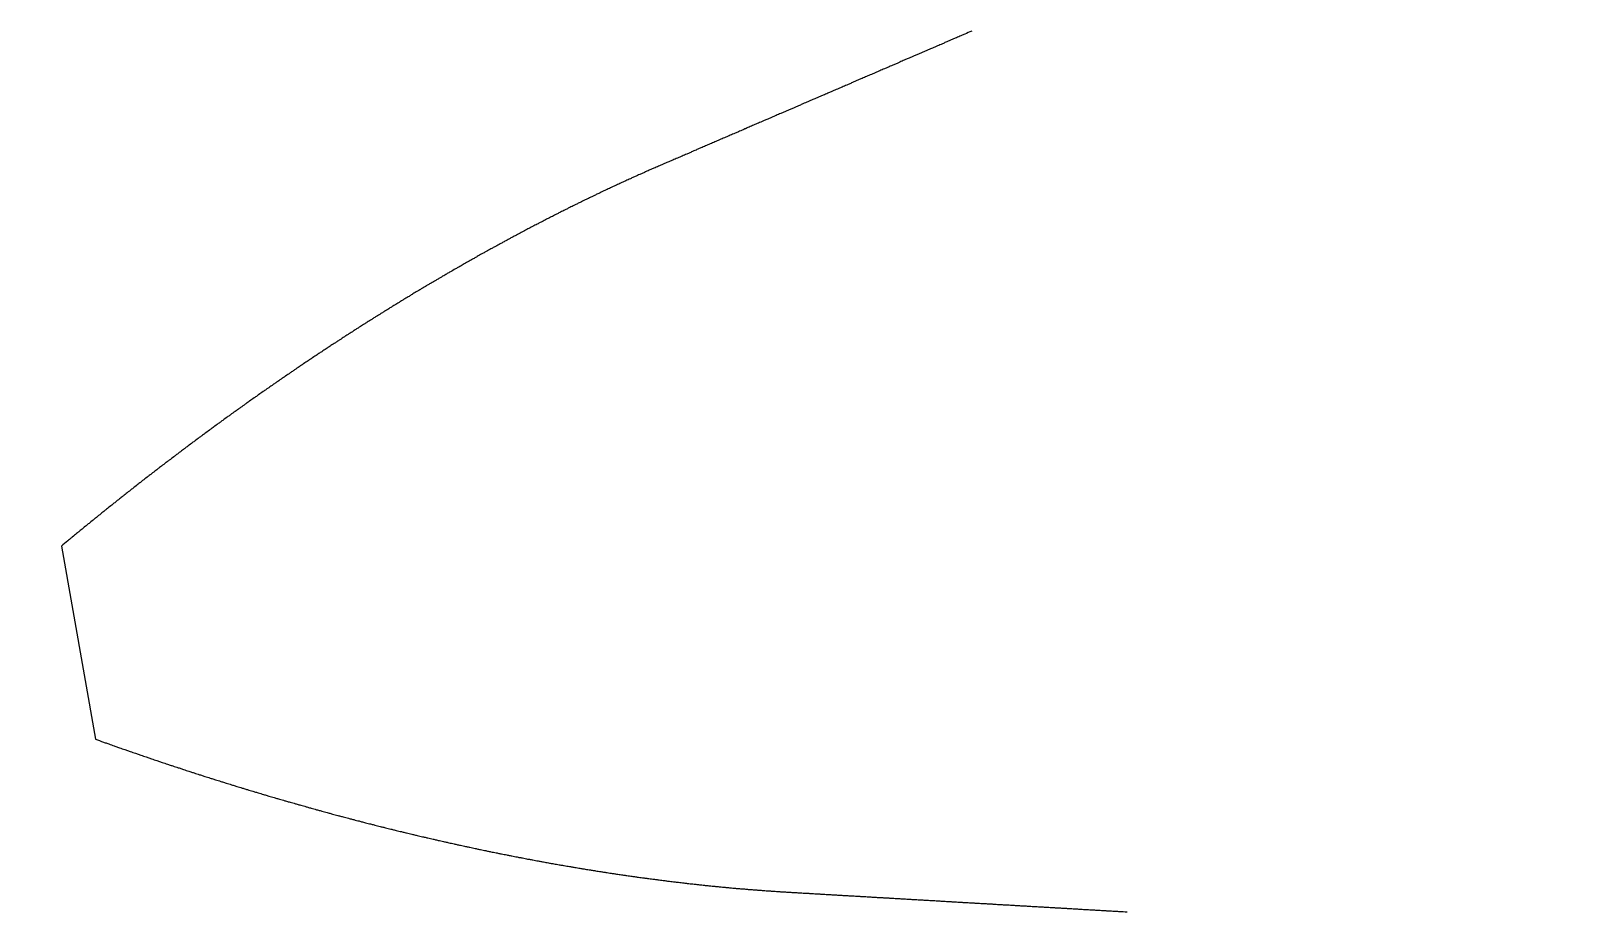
# Model space of a CAD drawing. Header units: millimetres. Extents: x -99 to 99, y -114 to 99.
# Drawn here: x -80.48 to -60.79, y -17.49 to -6.35 of the extents above; entities that cross this region are included whole.
import ezdxf

# ---------------------------------------------------------------- set-up
doc = ezdxf.new("R2010")
doc.units = ezdxf.units.MM

msp = doc.modelspace()

# ---------------------------------------------------------------- linework, layer by layer
at = {"color": 7, "linetype": 'Continuous', "lineweight": 25}
msp.add_line((-80.098, -12.865), (-79.668, -15.307), dxfattribs=at)
msp.add_circle((0, 0), 99, dxfattribs=at)
for points, knots in [([(-68.581, -6.347), (-68.611, -6.36), (-68.64, -6.372), (-68.67, -6.385), (-68.677, -6.388), (-68.69, -6.394), (-68.71, -6.403), (-68.723, -6.408), (-68.73, -6.411), (-68.75, -6.42), (-68.77, -6.428), (-68.79, -6.437), (-68.796, -6.44), (-68.81, -6.445), (-68.83, -6.454), (-68.843, -6.46), (-68.85, -6.463), (-68.869, -6.471), (-68.889, -6.48), (-68.909, -6.488), (-68.916, -6.491), (-68.929, -6.497), (-68.949, -6.506), (-68.962, -6.511), (-68.969, -6.514), (-68.989, -6.523), (-69.009, -6.531), (-69.029, -6.54), (-69.035, -6.543), (-69.049, -6.548), (-69.069, -6.557), (-69.082, -6.563), (-69.088, -6.566), (-69.108, -6.574), (-69.128, -6.583), (-69.148, -6.591), (-69.155, -6.594), (-69.168, -6.6), (-69.188, -6.609), (-69.201, -6.614), (-69.208, -6.617), (-69.228, -6.626), (-69.248, -6.634), (-69.268, -6.643), (-69.274, -6.646), (-69.287, -6.652), (-69.307, -6.66), (-69.321, -6.666), (-69.327, -6.669), (-69.347, -6.677), (-69.367, -6.686), (-69.387, -6.694), (-69.394, -6.697), (-69.407, -6.703), (-69.427, -6.712), (-69.44, -6.717), (-69.447, -6.72), (-69.466, -6.729), (-69.486, -6.737), (-69.506, -6.746), (-69.513, -6.749), (-69.526, -6.754), (-69.546, -6.763), (-69.559, -6.769), (-69.566, -6.772), (-69.586, -6.78), (-69.606, -6.789), (-69.626, -6.797), (-69.632, -6.8), (-69.645, -6.806), (-69.665, -6.815), (-69.679, -6.82), (-69.685, -6.823), (-69.705, -6.832), (-69.725, -6.84), (-69.745, -6.849), (-69.751, -6.852), (-69.765, -6.857), (-69.785, -6.866), (-69.798, -6.872), (-69.804, -6.875), (-69.824, -6.883), (-69.844, -6.892), (-69.864, -6.9), (-69.871, -6.903), (-69.884, -6.909), (-69.904, -6.917), (-69.917, -6.923), (-69.924, -6.926), (-69.944, -6.935), (-69.964, -6.943), (-69.983, -6.952), (-69.99, -6.955), (-70.003, -6.96), (-70.023, -6.969), (-70.036, -6.975), (-70.043, -6.977), (-70.063, -6.986), (-70.083, -6.995), (-70.103, -7.003), (-70.109, -7.006), (-70.122, -7.012), (-70.142, -7.02), (-70.156, -7.026), (-70.162, -7.029), (-70.182, -7.037), (-70.202, -7.046), (-70.222, -7.055), (-70.228, -7.057), (-70.242, -7.063), (-70.262, -7.072), (-70.275, -7.077), (-70.281, -7.08), (-70.301, -7.089), (-70.321, -7.097), (-70.341, -7.106), (-70.348, -7.109), (-70.361, -7.115), (-70.381, -7.123), (-70.394, -7.129), (-70.401, -7.132), (-70.42, -7.14), (-70.44, -7.149), (-70.46, -7.157), (-70.467, -7.16), (-70.48, -7.166), (-70.5, -7.175), (-70.513, -7.18), (-70.52, -7.183), (-70.54, -7.192), (-70.56, -7.2), (-70.579, -7.209), (-70.586, -7.212), (-70.599, -7.217), (-70.619, -7.226), (-70.632, -7.232), (-70.639, -7.235), (-70.659, -7.243), (-70.679, -7.252), (-70.699, -7.26), (-70.705, -7.263), (-70.718, -7.269), (-70.738, -7.277), (-70.751, -7.283), (-70.758, -7.286), (-70.778, -7.294), (-70.798, -7.303), (-70.818, -7.312), (-70.824, -7.314), (-70.837, -7.32), (-70.857, -7.329), (-70.871, -7.334), (-70.877, -7.337), (-70.897, -7.346), (-70.917, -7.354), (-70.937, -7.363), (-70.943, -7.366), (-70.957, -7.372), (-70.976, -7.38), (-70.99, -7.386), (-70.996, -7.389), (-71.016, -7.397), (-71.036, -7.406), (-71.056, -7.414), (-71.062, -7.417), (-71.076, -7.423), (-71.095, -7.431), (-71.109, -7.437), (-71.115, -7.44), (-71.135, -7.449), (-71.155, -7.457), (-71.175, -7.466), (-71.181, -7.469), (-71.195, -7.474), (-71.215, -7.483), (-71.228, -7.488), (-71.234, -7.491), (-71.254, -7.5), (-71.274, -7.508), (-71.294, -7.517), (-71.3, -7.52), (-71.314, -7.526), (-71.334, -7.534), (-71.347, -7.54), (-71.353, -7.543), (-71.373, -7.551), (-71.393, -7.56), (-71.413, -7.568), (-71.419, -7.571), (-71.433, -7.577), (-71.453, -7.585), (-71.466, -7.591), (-71.472, -7.594), (-71.492, -7.603), (-71.512, -7.611), (-71.532, -7.62), (-71.538, -7.623), (-71.552, -7.628), (-71.572, -7.637), (-71.585, -7.642), (-71.591, -7.645), (-71.611, -7.654), (-71.631, -7.662), (-71.651, -7.671), (-71.657, -7.674), (-71.671, -7.68), (-71.691, -7.688), (-71.704, -7.694), (-71.71, -7.697), (-71.73, -7.705), (-71.75, -7.714), (-71.77, -7.722), (-71.776, -7.725), (-71.79, -7.731), (-71.809, -7.739), (-71.823, -7.745), (-71.829, -7.748), (-71.849, -7.757), (-71.869, -7.765), (-71.889, -7.774), (-71.895, -7.776), (-71.909, -7.782), (-71.928, -7.791), (-71.942, -7.796), (-71.948, -7.799), (-71.968, -7.808), (-71.988, -7.816), (-72.008, -7.825), (-72.014, -7.828), (-72.027, -7.833), (-72.047, -7.842), (-72.06, -7.848), (-72.067, -7.851), (-72.087, -7.859), (-72.107, -7.868), (-72.127, -7.876), (-72.133, -7.879), (-72.146, -7.885), (-72.166, -7.893), (-72.179, -7.899), (-72.186, -7.902), (-72.206, -7.91), (-72.226, -7.919), (-72.245, -7.927), (-72.252, -7.93), (-72.265, -7.936), (-72.285, -7.945), (-72.298, -7.95), (-72.305, -7.953), (-72.325, -7.962), (-72.344, -7.97), (-72.364, -7.979), (-72.371, -7.982), (-72.384, -7.987), (-72.404, -7.996), (-72.417, -8.002), (-72.424, -8.004), (-72.444, -8.013), (-72.463, -8.021), (-72.483, -8.03), (-72.49, -8.033), (-72.503, -8.039), (-72.523, -8.047), (-72.536, -8.053), (-72.543, -8.056), (-72.562, -8.064), (-72.582, -8.073), (-72.602, -8.082), (-72.609, -8.084), (-72.622, -8.09), (-72.642, -8.099), (-72.655, -8.105), (-72.661, -8.108), (-72.681, -8.116), (-72.701, -8.125), (-72.721, -8.134), (-72.727, -8.137), (-72.74, -8.143), (-72.76, -8.151), (-72.773, -8.157), (-72.78, -8.16), (-72.8, -8.169), (-72.819, -8.178), (-72.839, -8.187), (-72.846, -8.19), (-72.859, -8.196), (-72.879, -8.205), (-72.892, -8.211), (-72.898, -8.214), (-72.918, -8.223), (-72.938, -8.232), (-72.958, -8.241), (-72.964, -8.244), (-72.977, -8.25), (-72.997, -8.259), (-73.01, -8.265), (-73.017, -8.268), (-73.037, -8.277), (-73.056, -8.286), (-73.076, -8.295), (-73.083, -8.298), (-73.096, -8.304), (-73.115, -8.313), (-73.129, -8.32), (-73.135, -8.323), (-73.155, -8.332), (-73.175, -8.341), (-73.194, -8.35), (-73.201, -8.354), (-73.214, -8.36), (-73.234, -8.369), (-73.247, -8.375), (-73.253, -8.378), (-73.273, -8.388), (-73.293, -8.397), (-73.312, -8.407), (-73.319, -8.41), (-73.332, -8.416), (-73.352, -8.425), (-73.365, -8.432), (-73.371, -8.435), (-73.391, -8.444), (-73.411, -8.454), (-73.43, -8.463), (-73.437, -8.466), (-73.45, -8.473), (-73.47, -8.482), (-73.483, -8.489), (-73.489, -8.492), (-73.509, -8.502), (-73.529, -8.511), (-73.548, -8.521), (-73.555, -8.524), (-73.568, -8.53), (-73.588, -8.54), (-73.601, -8.547), (-73.607, -8.55), (-73.627, -8.56), (-73.647, -8.569), (-73.666, -8.579), (-73.673, -8.582), (-73.686, -8.589), (-73.705, -8.599), (-73.719, -8.605), (-73.725, -8.608), (-73.745, -8.618), (-73.764, -8.628), (-73.784, -8.638), (-73.79, -8.641), (-73.804, -8.648), (-73.823, -8.658), (-73.836, -8.664), (-73.843, -8.668), (-73.862, -8.678), (-73.882, -8.688), (-73.901, -8.698), (-73.908, -8.701), (-73.921, -8.708), (-73.941, -8.718), (-73.954, -8.724), (-73.96, -8.728), (-73.98, -8.738), (-73.999, -8.748), (-74.019, -8.758), (-74.026, -8.761), (-74.039, -8.768), (-74.058, -8.778), (-74.071, -8.785), (-74.078, -8.789), (-74.097, -8.799), (-74.117, -8.809), (-74.136, -8.819), (-74.143, -8.823), (-74.156, -8.829), (-74.175, -8.84), (-74.188, -8.847), (-74.195, -8.85), (-74.215, -8.86), (-74.234, -8.871), (-74.254, -8.881), (-74.26, -8.884), (-74.273, -8.891), (-74.293, -8.902), (-74.306, -8.909), (-74.312, -8.912), (-74.332, -8.922), (-74.351, -8.933), (-74.371, -8.943), (-74.377, -8.947), (-74.39, -8.954), (-74.41, -8.964), (-74.423, -8.971), (-74.429, -8.975), (-74.449, -8.985), (-74.468, -8.996), (-74.488, -9.006), (-74.494, -9.01), (-74.507, -9.017), (-74.527, -9.028), (-74.54, -9.035), (-74.546, -9.038), (-74.566, -9.049), (-74.585, -9.06), (-74.605, -9.07), (-74.611, -9.074), (-74.624, -9.081), (-74.644, -9.092), (-74.657, -9.099), (-74.663, -9.102), (-74.683, -9.113), (-74.702, -9.124), (-74.722, -9.135), (-74.728, -9.138), (-74.741, -9.145), (-74.76, -9.156), (-74.773, -9.164), (-74.78, -9.167), (-74.799, -9.178), (-74.819, -9.189), (-74.838, -9.2), (-74.845, -9.203), (-74.858, -9.211), (-74.877, -9.222), (-74.89, -9.229), (-74.897, -9.233), (-74.916, -9.244), (-74.935, -9.255), (-74.955, -9.266), (-74.961, -9.269), (-74.974, -9.276), (-74.994, -9.288), (-75.007, -9.295), (-75.013, -9.299), (-75.032, -9.31), (-75.052, -9.321), (-75.071, -9.332), (-75.078, -9.336), (-75.091, -9.343), (-75.11, -9.354), (-75.123, -9.362), (-75.129, -9.365), (-75.149, -9.377), (-75.168, -9.388), (-75.188, -9.399), (-75.194, -9.403), (-75.207, -9.41), (-75.226, -9.421), (-75.239, -9.429), (-75.246, -9.433), (-75.265, -9.444), (-75.284, -9.455), (-75.304, -9.467), (-75.31, -9.47), (-75.323, -9.478), (-75.343, -9.489), (-75.355, -9.497), (-75.362, -9.501), (-75.381, -9.512), (-75.401, -9.524), (-75.42, -9.535), (-75.426, -9.539), (-75.439, -9.546), (-75.459, -9.558), (-75.472, -9.565), (-75.478, -9.569), (-75.497, -9.581), (-75.517, -9.592), (-75.536, -9.604), (-75.542, -9.608), (-75.555, -9.615), (-75.575, -9.627), (-75.587, -9.635), (-75.594, -9.639), (-75.613, -9.65), (-75.633, -9.662), (-75.652, -9.673), (-75.658, -9.677), (-75.671, -9.685), (-75.69, -9.697), (-75.703, -9.705), (-75.71, -9.708), (-75.729, -9.72), (-75.748, -9.732), (-75.768, -9.744), (-75.774, -9.748), (-75.787, -9.755), (-75.806, -9.767), (-75.819, -9.775), (-75.825, -9.779), (-75.845, -9.791), (-75.864, -9.803), (-75.883, -9.814), (-75.89, -9.818), (-75.903, -9.826), (-75.922, -9.838), (-75.935, -9.846), (-75.941, -9.85), (-75.96, -9.862), (-75.98, -9.874), (-75.999, -9.886), (-76.005, -9.89), (-76.018, -9.898), (-76.037, -9.91), (-76.05, -9.918), (-76.056, -9.922), (-76.076, -9.934), (-76.095, -9.946), (-76.114, -9.958), (-76.121, -9.962), (-76.133, -9.97), (-76.153, -9.982), (-76.165, -9.99), (-76.172, -9.994), (-76.191, -10.006), (-76.21, -10.018), (-76.229, -10.031), (-76.236, -10.035), (-76.249, -10.043), (-76.268, -10.055), (-76.281, -10.063), (-76.287, -10.067), (-76.306, -10.079), (-76.325, -10.092), (-76.345, -10.104), (-76.351, -10.108), (-76.364, -10.116), (-76.383, -10.128), (-76.396, -10.137), (-76.402, -10.141), (-76.421, -10.153), (-76.44, -10.165), (-76.46, -10.178), (-76.466, -10.182), (-76.479, -10.19), (-76.498, -10.202), (-76.511, -10.211), (-76.517, -10.215), (-76.536, -10.227), (-76.555, -10.24), (-76.575, -10.252), (-76.581, -10.256), (-76.594, -10.265), (-76.613, -10.277), (-76.626, -10.285), (-76.632, -10.29), (-76.651, -10.302), (-76.67, -10.315), (-76.689, -10.327), (-76.696, -10.331), (-76.708, -10.34), (-76.728, -10.352), (-76.74, -10.361), (-76.747, -10.365), (-76.766, -10.377), (-76.785, -10.39), (-76.804, -10.403), (-76.81, -10.407), (-76.823, -10.415), (-76.842, -10.428), (-76.855, -10.437), (-76.861, -10.441), (-76.88, -10.454), (-76.899, -10.466), (-76.919, -10.479), (-76.925, -10.483), (-76.938, -10.492), (-76.957, -10.504), (-76.969, -10.513), (-76.976, -10.517), (-76.995, -10.53), (-77.014, -10.543), (-77.033, -10.556), (-77.039, -10.56), (-77.052, -10.569), (-77.071, -10.581), (-77.084, -10.59), (-77.09, -10.594), (-77.109, -10.607), (-77.128, -10.62), (-77.147, -10.633), (-77.154, -10.637), (-77.166, -10.646), (-77.185, -10.659), (-77.198, -10.668), (-77.204, -10.672), (-77.223, -10.685), (-77.242, -10.698), (-77.261, -10.711), (-77.268, -10.715), (-77.28, -10.724), (-77.299, -10.737), (-77.312, -10.746), (-77.318, -10.75), (-77.337, -10.763), (-77.356, -10.777), (-77.375, -10.79), (-77.382, -10.794), (-77.394, -10.803), (-77.413, -10.816), (-77.426, -10.825), (-77.432, -10.829), (-77.451, -10.842), (-77.47, -10.856), (-77.489, -10.869), (-77.496, -10.873), (-77.508, -10.882), (-77.527, -10.895), (-77.54, -10.904), (-77.546, -10.909), (-77.565, -10.922), (-77.584, -10.935), (-77.603, -10.948), (-77.609, -10.953), (-77.622, -10.962), (-77.641, -10.975), (-77.654, -10.984), (-77.66, -10.989), (-77.679, -11.002), (-77.698, -11.015), (-77.717, -11.029), (-77.723, -11.033), (-77.736, -11.042), (-77.755, -11.056), (-77.767, -11.065), (-77.773, -11.069), (-77.792, -11.083), (-77.811, -11.096), (-77.83, -11.11), (-77.836, -11.114), (-77.849, -11.123), (-77.868, -11.137), (-77.881, -11.146), (-77.887, -11.15), (-77.906, -11.164), (-77.925, -11.177), (-77.944, -11.191), (-77.95, -11.195), (-77.962, -11.205), (-77.981, -11.218), (-77.994, -11.227), (-78, -11.232), (-78.019, -11.246), (-78.038, -11.259), (-78.057, -11.273), (-78.063, -11.277), (-78.076, -11.287), (-78.094, -11.3), (-78.107, -11.309), (-78.113, -11.314), (-78.132, -11.328), (-78.151, -11.342), (-78.17, -11.355), (-78.176, -11.36), (-78.189, -11.369), (-78.208, -11.383), (-78.22, -11.392), (-78.226, -11.397), (-78.245, -11.411), (-78.264, -11.425), (-78.283, -11.438), (-78.289, -11.443), (-78.302, -11.452), (-78.32, -11.466), (-78.333, -11.476), (-78.339, -11.48), (-78.358, -11.494), (-78.377, -11.508), (-78.396, -11.522), (-78.402, -11.527), (-78.414, -11.536), (-78.433, -11.55), (-78.446, -11.559), (-78.452, -11.564), (-78.471, -11.578), (-78.49, -11.592), (-78.508, -11.606), (-78.515, -11.611), (-78.527, -11.62), (-78.546, -11.634), (-78.558, -11.644), (-78.565, -11.649), (-78.583, -11.663), (-78.602, -11.677), (-78.621, -11.691), (-78.627, -11.696), (-78.64, -11.705), (-78.658, -11.719), (-78.671, -11.729), (-78.677, -11.734), (-78.696, -11.748), (-78.715, -11.762), (-78.733, -11.776), (-78.739, -11.781), (-78.752, -11.79), (-78.771, -11.805), (-78.783, -11.814), (-78.789, -11.819), (-78.808, -11.833), (-78.827, -11.848), (-78.845, -11.862), (-78.852, -11.867), (-78.864, -11.876), (-78.883, -11.891), (-78.895, -11.9), (-78.902, -11.905), (-78.92, -11.92), (-78.939, -11.934), (-78.958, -11.948), (-78.964, -11.953), (-78.976, -11.963), (-78.995, -11.977), (-79.007, -11.987), (-79.014, -11.992), (-79.032, -12.006), (-79.051, -12.021), (-79.07, -12.035), (-79.076, -12.04), (-79.088, -12.05), (-79.107, -12.064), (-79.119, -12.074), (-79.126, -12.079), (-79.144, -12.094), (-79.163, -12.108), (-79.181, -12.123), (-79.188, -12.128), (-79.2, -12.137), (-79.219, -12.152), (-79.231, -12.162), (-79.237, -12.167), (-79.256, -12.181), (-79.275, -12.196), (-79.293, -12.211), (-79.299, -12.216), (-79.312, -12.225), (-79.33, -12.24), (-79.343, -12.25), (-79.349, -12.255), (-79.367, -12.27), (-79.386, -12.285), (-79.405, -12.299), (-79.411, -12.304), (-79.423, -12.314), (-79.442, -12.329), (-79.454, -12.339), (-79.46, -12.344), (-79.479, -12.359), (-79.497, -12.373), (-79.516, -12.388), (-79.522, -12.393), (-79.535, -12.403), (-79.553, -12.418), (-79.566, -12.428), (-79.572, -12.433), (-79.59, -12.448), (-79.609, -12.463), (-79.627, -12.478), (-79.633, -12.483), (-79.646, -12.493), (-79.664, -12.508), (-79.677, -12.518), (-79.683, -12.523), (-79.701, -12.538), (-79.72, -12.553), (-79.738, -12.568), (-79.745, -12.573), (-79.757, -12.583), (-79.775, -12.598), (-79.788, -12.608), (-79.794, -12.613), (-79.812, -12.628), (-79.831, -12.644), (-79.849, -12.659), (-79.856, -12.664), (-79.868, -12.674), (-79.886, -12.689), (-79.899, -12.699), (-79.905, -12.704), (-79.923, -12.719), (-79.942, -12.735), (-79.96, -12.75), (-79.966, -12.755), (-79.979, -12.765), (-79.997, -12.78), (-80.009, -12.791), (-80.016, -12.796), (-80.043, -12.819), (-80.071, -12.842), (-80.098, -12.865)], [0, 0, 0, 0, 0.007338, 0.007338, 0.007338, 0.008969, 0.010599, 0.01223, 0.01223, 0.01223, 0.017121, 0.017121, 0.017121, 0.018752, 0.020382, 0.022012, 0.022012, 0.022012, 0.026903, 0.026903, 0.026903, 0.028533, 0.030162, 0.031792, 0.031792, 0.031792, 0.036682, 0.036682, 0.036682, 0.038312, 0.039941, 0.041571, 0.041571, 0.041571, 0.046459, 0.046459, 0.046459, 0.048089, 0.049718, 0.051347, 0.051347, 0.051347, 0.056235, 0.056235, 0.056235, 0.057864, 0.059493, 0.061122, 0.061122, 0.061122, 0.066009, 0.066009, 0.066009, 0.067638, 0.069267, 0.070895, 0.070895, 0.070895, 0.075781, 0.075781, 0.075781, 0.07741, 0.079038, 0.080667, 0.080667, 0.080667, 0.085551, 0.085551, 0.085551, 0.08718, 0.088808, 0.090436, 0.090436, 0.090436, 0.09532, 0.09532, 0.09532, 0.096948, 0.098576, 0.100204, 0.100204, 0.100204, 0.105087, 0.105087, 0.105087, 0.106714, 0.108342, 0.10997, 0.10997, 0.10997, 0.114852, 0.114852, 0.114852, 0.116479, 0.118106, 0.119734, 0.119734, 0.119734, 0.124615, 0.124615, 0.124615, 0.126242, 0.127869, 0.129496, 0.129496, 0.129496, 0.134377, 0.134377, 0.134377, 0.136003, 0.13763, 0.139257, 0.139257, 0.139257, 0.144137, 0.144137, 0.144137, 0.145763, 0.147389, 0.149016, 0.149016, 0.149016, 0.153895, 0.153895, 0.153895, 0.155521, 0.157147, 0.158773, 0.158773, 0.158773, 0.163651, 0.163651, 0.163651, 0.165277, 0.166903, 0.168529, 0.168529, 0.168529, 0.173406, 0.173406, 0.173406, 0.175031, 0.176657, 0.178283, 0.178283, 0.178283, 0.183159, 0.183159, 0.183159, 0.184784, 0.18641, 0.188035, 0.188035, 0.188035, 0.19291, 0.19291, 0.19291, 0.194535, 0.19616, 0.197785, 0.197785, 0.197785, 0.20266, 0.20266, 0.20266, 0.204285, 0.20591, 0.207534, 0.207534, 0.207534, 0.212408, 0.212408, 0.212408, 0.214033, 0.215657, 0.217282, 0.217282, 0.217282, 0.222155, 0.222155, 0.222155, 0.223779, 0.225403, 0.227027, 0.227027, 0.227027, 0.231899, 0.231899, 0.231899, 0.233523, 0.235147, 0.236771, 0.236771, 0.236771, 0.241643, 0.241643, 0.241643, 0.243266, 0.24489, 0.246514, 0.246514, 0.246514, 0.251384, 0.251384, 0.251384, 0.253007, 0.254631, 0.256254, 0.256254, 0.256254, 0.261124, 0.261124, 0.261124, 0.262747, 0.26437, 0.265993, 0.265993, 0.265993, 0.270862, 0.270862, 0.270862, 0.272485, 0.274108, 0.275731, 0.275731, 0.275731, 0.280599, 0.280599, 0.280599, 0.282222, 0.283844, 0.285467, 0.285467, 0.285467, 0.290334, 0.290334, 0.290334, 0.291957, 0.293579, 0.295201, 0.295201, 0.295201, 0.300068, 0.300068, 0.300068, 0.30169, 0.303312, 0.304934, 0.304934, 0.304934, 0.3098, 0.3098, 0.3098, 0.311422, 0.313044, 0.314665, 0.314665, 0.314665, 0.31953, 0.31953, 0.31953, 0.321153, 0.322775, 0.324397, 0.324397, 0.324397, 0.329266, 0.329266, 0.329266, 0.33089, 0.332514, 0.334138, 0.334138, 0.334138, 0.339015, 0.339015, 0.339015, 0.340642, 0.342269, 0.343896, 0.343896, 0.343896, 0.348781, 0.348781, 0.348781, 0.350411, 0.35204, 0.35367, 0.35367, 0.35367, 0.358563, 0.358563, 0.358563, 0.360196, 0.361828, 0.363461, 0.363461, 0.363461, 0.368362, 0.368362, 0.368362, 0.369997, 0.371632, 0.373268, 0.373268, 0.373268, 0.378177, 0.378177, 0.378177, 0.379815, 0.381453, 0.383091, 0.383091, 0.383091, 0.388009, 0.388009, 0.388009, 0.38965, 0.391291, 0.392931, 0.392931, 0.392931, 0.397858, 0.397858, 0.397858, 0.399501, 0.401145, 0.402788, 0.402788, 0.402788, 0.407722, 0.407722, 0.407722, 0.409369, 0.411015, 0.412661, 0.412661, 0.412661, 0.417604, 0.417604, 0.417604, 0.419253, 0.420902, 0.422551, 0.422551, 0.422551, 0.427502, 0.427502, 0.427502, 0.429153, 0.430805, 0.432457, 0.432457, 0.432457, 0.437416, 0.437416, 0.437416, 0.439071, 0.440725, 0.442379, 0.442379, 0.442379, 0.447347, 0.447347, 0.447347, 0.449004, 0.450661, 0.452319, 0.452319, 0.452319, 0.457294, 0.457294, 0.457294, 0.458954, 0.460614, 0.462274, 0.462274, 0.462274, 0.467258, 0.467258, 0.467258, 0.468921, 0.470584, 0.472246, 0.472246, 0.472246, 0.477239, 0.477239, 0.477239, 0.478904, 0.480569, 0.482235, 0.482235, 0.482235, 0.487235, 0.487235, 0.487235, 0.488904, 0.490572, 0.49224, 0.49224, 0.49224, 0.497249, 0.497249, 0.497249, 0.49892, 0.500591, 0.502262, 0.502262, 0.502262, 0.507279, 0.507279, 0.507279, 0.508952, 0.510626, 0.5123, 0.5123, 0.5123, 0.517325, 0.517325, 0.517325, 0.519002, 0.520678, 0.522354, 0.522354, 0.522354, 0.527388, 0.527388, 0.527388, 0.529067, 0.530746, 0.532426, 0.532426, 0.532426, 0.537467, 0.537467, 0.537467, 0.539149, 0.540831, 0.542513, 0.542513, 0.542513, 0.547563, 0.547563, 0.547563, 0.549248, 0.550933, 0.552617, 0.552617, 0.552617, 0.557676, 0.557676, 0.557676, 0.559363, 0.561051, 0.562738, 0.562738, 0.562738, 0.567805, 0.567805, 0.567805, 0.569495, 0.571185, 0.572875, 0.572875, 0.572875, 0.57795, 0.57795, 0.57795, 0.579643, 0.581336, 0.583029, 0.583029, 0.583029, 0.588112, 0.588112, 0.588112, 0.589808, 0.591503, 0.593199, 0.593199, 0.593199, 0.59829, 0.59829, 0.59829, 0.599989, 0.601687, 0.603386, 0.603386, 0.603386, 0.608485, 0.608485, 0.608485, 0.610186, 0.611888, 0.613589, 0.613589, 0.613589, 0.618697, 0.618697, 0.618697, 0.620401, 0.622105, 0.623808, 0.623808, 0.623808, 0.628924, 0.628924, 0.628924, 0.630631, 0.632338, 0.634045, 0.634045, 0.634045, 0.639169, 0.639169, 0.639169, 0.640878, 0.642588, 0.644297, 0.644297, 0.644297, 0.64943, 0.64943, 0.64943, 0.651142, 0.652854, 0.654566, 0.654566, 0.654566, 0.659707, 0.659707, 0.659707, 0.661422, 0.663137, 0.664852, 0.664852, 0.664852, 0.670001, 0.670001, 0.670001, 0.671719, 0.673437, 0.675154, 0.675154, 0.675154, 0.680312, 0.680312, 0.680312, 0.682032, 0.683753, 0.685473, 0.685473, 0.685473, 0.690638, 0.690638, 0.690638, 0.692362, 0.694085, 0.695808, 0.695808, 0.695808, 0.700982, 0.700982, 0.700982, 0.702708, 0.704434, 0.70616, 0.70616, 0.70616, 0.711342, 0.711342, 0.711342, 0.713071, 0.714799, 0.716528, 0.716528, 0.716528, 0.721718, 0.721718, 0.721718, 0.72345, 0.725181, 0.726913, 0.726913, 0.726913, 0.732111, 0.732111, 0.732111, 0.733845, 0.73558, 0.737314, 0.737314, 0.737314, 0.742521, 0.742521, 0.742521, 0.744258, 0.745995, 0.747732, 0.747732, 0.747732, 0.752947, 0.752947, 0.752947, 0.754686, 0.756426, 0.758166, 0.758166, 0.758166, 0.763389, 0.763389, 0.763389, 0.765131, 0.766874, 0.768616, 0.768616, 0.768616, 0.773848, 0.773848, 0.773848, 0.775593, 0.777338, 0.779084, 0.779084, 0.779084, 0.784323, 0.784323, 0.784323, 0.786071, 0.787819, 0.789567, 0.789567, 0.789567, 0.794815, 0.794815, 0.794815, 0.796566, 0.798317, 0.800067, 0.800067, 0.800067, 0.805324, 0.805324, 0.805324, 0.807077, 0.808831, 0.810584, 0.810584, 0.810584, 0.815849, 0.815849, 0.815849, 0.817605, 0.819361, 0.821117, 0.821117, 0.821117, 0.82639, 0.82639, 0.82639, 0.828149, 0.829908, 0.831667, 0.831667, 0.831667, 0.836948, 0.836948, 0.836948, 0.83871, 0.840472, 0.842233, 0.842233, 0.842233, 0.847523, 0.847523, 0.847523, 0.849287, 0.851052, 0.852816, 0.852816, 0.852816, 0.858114, 0.858114, 0.858114, 0.859881, 0.861648, 0.863415, 0.863415, 0.863415, 0.868721, 0.868721, 0.868721, 0.870491, 0.872261, 0.874031, 0.874031, 0.874031, 0.879345, 0.879345, 0.879345, 0.881118, 0.88289, 0.884663, 0.884663, 0.884663, 0.889985, 0.889985, 0.889985, 0.891761, 0.893536, 0.895312, 0.895312, 0.895312, 0.900642, 0.900642, 0.900642, 0.902421, 0.904199, 0.905977, 0.905977, 0.905977, 0.911316, 0.911316, 0.911316, 0.913097, 0.914878, 0.916659, 0.916659, 0.916659, 0.922006, 0.922006, 0.922006, 0.92379, 0.925573, 0.927357, 0.927357, 0.927357, 0.932712, 0.932712, 0.932712, 0.934499, 0.936285, 0.938072, 0.938072, 0.938072, 0.943435, 0.943435, 0.943435, 0.945224, 0.947014, 0.948803, 0.948803, 0.948803, 0.954175, 0.954175, 0.954175, 0.955967, 0.957759, 0.959551, 0.959551, 0.959551, 0.964931, 0.964931, 0.964931, 0.966725, 0.96852, 0.970315, 0.970315, 0.970315, 0.975703, 0.975703, 0.975703, 0.977501, 0.979298, 0.981096, 0.981096, 0.981096, 0.986492, 0.986492, 0.986492, 0.988292, 0.990093, 0.991893, 0.991893, 0.991893, 1, 1, 1, 1]), ([(-79.668, -15.307), (-79.634, -15.319), (-79.6, -15.331), (-79.566, -15.343), (-79.559, -15.346), (-79.544, -15.351), (-79.521, -15.359), (-79.506, -15.364), (-79.499, -15.367), (-79.476, -15.375), (-79.454, -15.383), (-79.431, -15.391), (-79.424, -15.394), (-79.409, -15.399), (-79.386, -15.407), (-79.371, -15.412), (-79.363, -15.415), (-79.341, -15.423), (-79.318, -15.431), (-79.296, -15.438), (-79.288, -15.441), (-79.273, -15.446), (-79.251, -15.454), (-79.236, -15.459), (-79.228, -15.462), (-79.206, -15.47), (-79.183, -15.478), (-79.161, -15.485), (-79.153, -15.488), (-79.138, -15.493), (-79.115, -15.501), (-79.1, -15.506), (-79.093, -15.509), (-79.07, -15.516), (-79.048, -15.524), (-79.025, -15.532), (-79.018, -15.534), (-79.003, -15.54), (-78.98, -15.547), (-78.965, -15.552), (-78.958, -15.555), (-78.935, -15.562), (-78.913, -15.57), (-78.89, -15.578), (-78.883, -15.58), (-78.868, -15.585), (-78.845, -15.593), (-78.83, -15.598), (-78.823, -15.6), (-78.8, -15.608), (-78.778, -15.615), (-78.755, -15.623), (-78.748, -15.626), (-78.733, -15.631), (-78.71, -15.638), (-78.695, -15.643), (-78.687, -15.645), (-78.665, -15.653), (-78.642, -15.66), (-78.62, -15.668), (-78.612, -15.67), (-78.597, -15.675), (-78.575, -15.683), (-78.56, -15.687), (-78.552, -15.69), (-78.53, -15.697), (-78.507, -15.705), (-78.485, -15.712), (-78.477, -15.714), (-78.462, -15.719), (-78.44, -15.727), (-78.425, -15.731), (-78.417, -15.734), (-78.395, -15.741), (-78.372, -15.748), (-78.35, -15.756), (-78.342, -15.758), (-78.327, -15.763), (-78.305, -15.77), (-78.29, -15.775), (-78.282, -15.777), (-78.26, -15.784), (-78.238, -15.792), (-78.215, -15.799), (-78.208, -15.801), (-78.193, -15.806), (-78.17, -15.813), (-78.155, -15.818), (-78.148, -15.82), (-78.125, -15.827), (-78.103, -15.834), (-78.08, -15.841), (-78.073, -15.844), (-78.058, -15.848), (-78.035, -15.855), (-78.02, -15.86), (-78.013, -15.862), (-77.99, -15.869), (-77.968, -15.876), (-77.945, -15.883), (-77.938, -15.886), (-77.923, -15.89), (-77.9, -15.897), (-77.885, -15.902), (-77.878, -15.904), (-77.856, -15.911), (-77.833, -15.918), (-77.811, -15.925), (-77.803, -15.927), (-77.788, -15.931), (-77.766, -15.938), (-77.751, -15.943), (-77.743, -15.945), (-77.721, -15.952), (-77.698, -15.959), (-77.676, -15.965), (-77.668, -15.968), (-77.653, -15.972), (-77.631, -15.979), (-77.616, -15.983), (-77.609, -15.986), (-77.586, -15.992), (-77.564, -15.999), (-77.541, -16.006), (-77.534, -16.008), (-77.519, -16.012), (-77.496, -16.019), (-77.481, -16.023), (-77.474, -16.026), (-77.452, -16.032), (-77.429, -16.039), (-77.407, -16.045), (-77.399, -16.048), (-77.384, -16.052), (-77.362, -16.059), (-77.347, -16.063), (-77.339, -16.065), (-77.317, -16.072), (-77.295, -16.078), (-77.272, -16.085), (-77.265, -16.087), (-77.25, -16.091), (-77.227, -16.098), (-77.212, -16.102), (-77.205, -16.104), (-77.182, -16.11), (-77.16, -16.117), (-77.138, -16.123), (-77.13, -16.125), (-77.115, -16.13), (-77.093, -16.136), (-77.078, -16.14), (-77.07, -16.142), (-77.048, -16.149), (-77.026, -16.155), (-77.003, -16.161), (-76.996, -16.163), (-76.981, -16.167), (-76.959, -16.174), (-76.944, -16.178), (-76.936, -16.18), (-76.914, -16.186), (-76.891, -16.192), (-76.869, -16.199), (-76.862, -16.201), (-76.847, -16.205), (-76.824, -16.211), (-76.809, -16.215), (-76.802, -16.217), (-76.779, -16.223), (-76.757, -16.229), (-76.735, -16.235), (-76.727, -16.237), (-76.712, -16.242), (-76.69, -16.248), (-76.675, -16.252), (-76.668, -16.254), (-76.645, -16.26), (-76.623, -16.266), (-76.601, -16.272), (-76.593, -16.274), (-76.578, -16.278), (-76.556, -16.284), (-76.541, -16.288), (-76.533, -16.29), (-76.511, -16.296), (-76.489, -16.301), (-76.466, -16.307), (-76.459, -16.309), (-76.444, -16.313), (-76.422, -16.319), (-76.407, -16.323), (-76.399, -16.325), (-76.377, -16.331), (-76.355, -16.337), (-76.332, -16.342), (-76.325, -16.344), (-76.31, -16.348), (-76.288, -16.354), (-76.273, -16.358), (-76.265, -16.36), (-76.243, -16.366), (-76.221, -16.371), (-76.198, -16.377), (-76.191, -16.379), (-76.176, -16.383), (-76.154, -16.388), (-76.139, -16.392), (-76.131, -16.394), (-76.109, -16.4), (-76.087, -16.405), (-76.064, -16.411), (-76.057, -16.413), (-76.042, -16.417), (-76.02, -16.422), (-76.005, -16.426), (-75.998, -16.428), (-75.975, -16.433), (-75.953, -16.439), (-75.931, -16.444), (-75.923, -16.446), (-75.908, -16.45), (-75.886, -16.455), (-75.871, -16.459), (-75.864, -16.461), (-75.842, -16.466), (-75.819, -16.472), (-75.797, -16.477), (-75.79, -16.479), (-75.775, -16.482), (-75.752, -16.488), (-75.738, -16.491), (-75.73, -16.493), (-75.708, -16.498), (-75.686, -16.504), (-75.663, -16.509), (-75.656, -16.511), (-75.641, -16.514), (-75.619, -16.52), (-75.604, -16.523), (-75.596, -16.525), (-75.574, -16.53), (-75.552, -16.535), (-75.53, -16.541), (-75.522, -16.542), (-75.507, -16.546), (-75.485, -16.551), (-75.47, -16.555), (-75.463, -16.556), (-75.441, -16.561), (-75.418, -16.566), (-75.396, -16.572), (-75.389, -16.573), (-75.374, -16.577), (-75.352, -16.582), (-75.337, -16.585), (-75.33, -16.587), (-75.307, -16.592), (-75.285, -16.597), (-75.263, -16.602), (-75.255, -16.604), (-75.241, -16.607), (-75.218, -16.612), (-75.204, -16.615), (-75.196, -16.617), (-75.174, -16.622), (-75.152, -16.627), (-75.13, -16.632), (-75.122, -16.633), (-75.107, -16.637), (-75.085, -16.642), (-75.07, -16.645), (-75.063, -16.646), (-75.041, -16.651), (-75.019, -16.656), (-74.996, -16.661), (-74.989, -16.662), (-74.974, -16.666), (-74.952, -16.67), (-74.937, -16.674), (-74.93, -16.675), (-74.908, -16.68), (-74.885, -16.685), (-74.863, -16.689), (-74.856, -16.691), (-74.841, -16.694), (-74.819, -16.699), (-74.804, -16.702), (-74.797, -16.703), (-74.774, -16.708), (-74.752, -16.713), (-74.73, -16.717), (-74.723, -16.719), (-74.708, -16.722), (-74.686, -16.727), (-74.671, -16.73), (-74.664, -16.731), (-74.642, -16.736), (-74.619, -16.74), (-74.597, -16.745), (-74.59, -16.746), (-74.575, -16.749), (-74.553, -16.754), (-74.538, -16.757), (-74.531, -16.758), (-74.509, -16.762), (-74.487, -16.767), (-74.464, -16.771), (-74.457, -16.773), (-74.442, -16.776), (-74.42, -16.78), (-74.405, -16.783), (-74.398, -16.784), (-74.376, -16.789), (-74.354, -16.793), (-74.332, -16.797), (-74.324, -16.799), (-74.31, -16.802), (-74.287, -16.806), (-74.273, -16.809), (-74.265, -16.81), (-74.243, -16.814), (-74.221, -16.819), (-74.199, -16.823), (-74.192, -16.824), (-74.177, -16.827), (-74.155, -16.831), (-74.14, -16.834), (-74.133, -16.835), (-74.111, -16.839), (-74.089, -16.843), (-74.066, -16.848), (-74.059, -16.849), (-74.044, -16.852), (-74.022, -16.856), (-74.008, -16.858), (-74, -16.86), (-73.978, -16.864), (-73.956, -16.868), (-73.934, -16.872), (-73.927, -16.873), (-73.912, -16.876), (-73.89, -16.88), (-73.875, -16.882), (-73.868, -16.884), (-73.846, -16.887), (-73.824, -16.891), (-73.802, -16.895), (-73.794, -16.897), (-73.78, -16.899), (-73.758, -16.903), (-73.743, -16.906), (-73.736, -16.907), (-73.714, -16.911), (-73.692, -16.914), (-73.67, -16.918), (-73.662, -16.919), (-73.648, -16.922), (-73.625, -16.926), (-73.611, -16.928), (-73.603, -16.929), (-73.581, -16.933), (-73.559, -16.937), (-73.537, -16.94), (-73.53, -16.942), (-73.515, -16.944), (-73.493, -16.948), (-73.479, -16.95), (-73.471, -16.951), (-73.449, -16.955), (-73.427, -16.958), (-73.405, -16.962), (-73.398, -16.963), (-73.383, -16.966), (-73.361, -16.969), (-73.347, -16.971), (-73.34, -16.972), (-73.318, -16.976), (-73.296, -16.979), (-73.274, -16.983), (-73.266, -16.984), (-73.252, -16.986), (-73.23, -16.99), (-73.215, -16.992), (-73.208, -16.993), (-73.186, -16.996), (-73.164, -17), (-73.142, -17.003), (-73.135, -17.004), (-73.12, -17.006), (-73.098, -17.01), (-73.083, -17.012), (-73.076, -17.013), (-73.054, -17.016), (-73.032, -17.02), (-73.01, -17.023), (-73.003, -17.024), (-72.988, -17.026), (-72.966, -17.029), (-72.952, -17.031), (-72.944, -17.032), (-72.923, -17.035), (-72.901, -17.039), (-72.879, -17.042), (-72.871, -17.043), (-72.857, -17.045), (-72.835, -17.048), (-72.82, -17.05), (-72.813, -17.051), (-72.791, -17.054), (-72.769, -17.057), (-72.747, -17.06), (-72.74, -17.061), (-72.725, -17.063), (-72.704, -17.066), (-72.689, -17.068), (-72.682, -17.069), (-72.66, -17.072), (-72.638, -17.075), (-72.616, -17.078), (-72.609, -17.078), (-72.594, -17.08), (-72.572, -17.083), (-72.558, -17.085), (-72.551, -17.086), (-72.529, -17.089), (-72.507, -17.092), (-72.485, -17.094), (-72.478, -17.095), (-72.463, -17.097), (-72.441, -17.1), (-72.427, -17.102), (-72.419, -17.103), (-72.398, -17.105), (-72.376, -17.108), (-72.354, -17.111), (-72.347, -17.112), (-72.332, -17.113), (-72.31, -17.116), (-72.296, -17.118), (-72.289, -17.118), (-72.267, -17.121), (-72.245, -17.124), (-72.223, -17.126), (-72.216, -17.127), (-72.201, -17.129), (-72.18, -17.131), (-72.165, -17.133), (-72.158, -17.134), (-72.136, -17.136), (-72.114, -17.138), (-72.092, -17.141), (-72.085, -17.142), (-72.071, -17.143), (-72.049, -17.146), (-72.034, -17.147), (-72.027, -17.148), (-72.005, -17.15), (-71.984, -17.153), (-71.962, -17.155), (-71.955, -17.156), (-71.94, -17.157), (-71.918, -17.16), (-71.904, -17.161), (-71.897, -17.162), (-71.875, -17.164), (-71.853, -17.166), (-71.831, -17.168), (-71.824, -17.169), (-71.81, -17.171), (-71.788, -17.173), (-71.774, -17.174), (-71.766, -17.175), (-71.745, -17.177), (-71.723, -17.179), (-71.701, -17.181), (-71.694, -17.182), (-71.68, -17.183), (-71.658, -17.185), (-71.643, -17.186), (-71.636, -17.187), (-71.614, -17.189), (-71.593, -17.191), (-71.571, -17.193), (-71.564, -17.194), (-71.549, -17.195), (-71.528, -17.197), (-71.513, -17.198), (-71.506, -17.199), (-71.484, -17.2), (-71.463, -17.202), (-71.441, -17.204), (-71.434, -17.205), (-71.419, -17.206), (-71.398, -17.208), (-71.383, -17.209), (-71.376, -17.209), (-71.355, -17.211), (-71.333, -17.213), (-71.311, -17.214), (-71.304, -17.215), (-71.29, -17.216), (-71.268, -17.218), (-71.254, -17.219), (-71.246, -17.219), (-71.225, -17.221), (-71.203, -17.223), (-71.182, -17.224), (-71.174, -17.225), (-71.16, -17.226), (-71.139, -17.227), (-71.124, -17.228), (-71.117, -17.229), (-71.095, -17.23), (-71.074, -17.232), (-71.052, -17.233), (-71.045, -17.233), (-71.031, -17.234), (-71.009, -17.236), (-70.995, -17.237), (-70.988, -17.237), (-70.966, -17.238), (-70.944, -17.24), (-70.923, -17.241), (-70.916, -17.242), (-70.901, -17.242), (-70.88, -17.244), (-70.865, -17.245), (-70.858, -17.245), (-70.837, -17.246), (-70.815, -17.247), (-70.794, -17.249), (-70.786, -17.249), (-70.772, -17.25), (-70.751, -17.251), (-70.736, -17.252), (-70.729, -17.252), (-70.708, -17.254), (-70.686, -17.255), (-70.664, -17.256), (-70.657, -17.257), (-70.643, -17.257), (-70.621, -17.259), (-70.607, -17.26), (-70.6, -17.26), (-70.578, -17.261), (-70.557, -17.263), (-70.535, -17.264), (-70.528, -17.264), (-70.514, -17.265), (-70.492, -17.266), (-70.478, -17.267), (-70.471, -17.268), (-70.449, -17.269), (-70.428, -17.27), (-70.406, -17.271), (-70.399, -17.272), (-70.384, -17.273), (-70.363, -17.274), (-70.349, -17.275), (-70.341, -17.275), (-70.32, -17.276), (-70.298, -17.278), (-70.277, -17.279), (-70.27, -17.279), (-70.255, -17.28), (-70.234, -17.281), (-70.219, -17.282), (-70.212, -17.283), (-70.19, -17.284), (-70.169, -17.285), (-70.147, -17.286), (-70.14, -17.287), (-70.126, -17.288), (-70.104, -17.289), (-70.09, -17.29), (-70.083, -17.29), (-70.061, -17.291), (-70.04, -17.293), (-70.018, -17.294), (-70.011, -17.294), (-69.997, -17.295), (-69.975, -17.296), (-69.961, -17.297), (-69.953, -17.298), (-69.932, -17.299), (-69.91, -17.3), (-69.889, -17.301), (-69.882, -17.302), (-69.867, -17.303), (-69.846, -17.304), (-69.831, -17.305), (-69.824, -17.305), (-69.802, -17.306), (-69.781, -17.308), (-69.759, -17.309), (-69.752, -17.309), (-69.738, -17.31), (-69.716, -17.311), (-69.702, -17.312), (-69.695, -17.313), (-69.673, -17.314), (-69.652, -17.315), (-69.63, -17.316), (-69.623, -17.317), (-69.608, -17.318), (-69.587, -17.319), (-69.572, -17.32), (-69.565, -17.32), (-69.544, -17.322), (-69.522, -17.323), (-69.501, -17.324), (-69.493, -17.324), (-69.479, -17.325), (-69.457, -17.327), (-69.443, -17.327), (-69.436, -17.328), (-69.414, -17.329), (-69.393, -17.33), (-69.371, -17.332), (-69.364, -17.332), (-69.35, -17.333), (-69.328, -17.334), (-69.314, -17.335), (-69.306, -17.335), (-69.285, -17.337), (-69.263, -17.338), (-69.242, -17.339), (-69.235, -17.34), (-69.22, -17.34), (-69.199, -17.342), (-69.184, -17.342), (-69.177, -17.343), (-69.155, -17.344), (-69.134, -17.345), (-69.112, -17.347), (-69.105, -17.347), (-69.091, -17.348), (-69.069, -17.349), (-69.055, -17.35), (-69.048, -17.35), (-69.026, -17.352), (-69.004, -17.353), (-68.983, -17.354), (-68.976, -17.355), (-68.961, -17.355), (-68.94, -17.357), (-68.925, -17.358), (-68.918, -17.358), (-68.896, -17.359), (-68.875, -17.36), (-68.853, -17.362), (-68.846, -17.362), (-68.832, -17.363), (-68.81, -17.364), (-68.796, -17.365), (-68.788, -17.365), (-68.767, -17.367), (-68.745, -17.368), (-68.724, -17.369), (-68.717, -17.37), (-68.702, -17.371), (-68.681, -17.372), (-68.666, -17.373), (-68.659, -17.373), (-68.637, -17.374), (-68.616, -17.376), (-68.594, -17.377), (-68.587, -17.377), (-68.573, -17.378), (-68.551, -17.379), (-68.537, -17.38), (-68.529, -17.381), (-68.508, -17.382), (-68.486, -17.383), (-68.465, -17.384), (-68.457, -17.385), (-68.443, -17.386), (-68.421, -17.387), (-68.407, -17.388), (-68.4, -17.388), (-68.378, -17.389), (-68.357, -17.391), (-68.335, -17.392), (-68.328, -17.392), (-68.313, -17.393), (-68.292, -17.394), (-68.277, -17.395), (-68.27, -17.396), (-68.249, -17.397), (-68.227, -17.398), (-68.205, -17.399), (-68.198, -17.4), (-68.184, -17.401), (-68.162, -17.402), (-68.148, -17.403), (-68.141, -17.403), (-68.119, -17.404), (-68.097, -17.406), (-68.076, -17.407), (-68.068, -17.407), (-68.054, -17.408), (-68.032, -17.41), (-68.018, -17.41), (-68.011, -17.411), (-67.989, -17.412), (-67.968, -17.413), (-67.946, -17.415), (-67.939, -17.415), (-67.924, -17.416), (-67.903, -17.417), (-67.888, -17.418), (-67.881, -17.418), (-67.86, -17.42), (-67.838, -17.421), (-67.816, -17.422), (-67.809, -17.423), (-67.795, -17.423), (-67.773, -17.425), (-67.759, -17.425), (-67.751, -17.426), (-67.73, -17.427), (-67.708, -17.428), (-67.687, -17.43), (-67.679, -17.43), (-67.665, -17.431), (-67.643, -17.432), (-67.629, -17.433), (-67.622, -17.433), (-67.6, -17.435), (-67.578, -17.436), (-67.557, -17.437), (-67.55, -17.438), (-67.535, -17.438), (-67.514, -17.44), (-67.499, -17.441), (-67.492, -17.441), (-67.47, -17.442), (-67.449, -17.444), (-67.427, -17.445), (-67.42, -17.445), (-67.405, -17.446), (-67.384, -17.447), (-67.369, -17.448), (-67.362, -17.449), (-67.341, -17.45), (-67.319, -17.451), (-67.297, -17.452), (-67.29, -17.453), (-67.276, -17.454), (-67.254, -17.455), (-67.24, -17.456), (-67.232, -17.456), (-67.211, -17.457), (-67.189, -17.459), (-67.167, -17.46), (-67.16, -17.46), (-67.146, -17.461), (-67.124, -17.462), (-67.11, -17.463), (-67.103, -17.464), (-67.081, -17.465), (-67.059, -17.466), (-67.038, -17.467), (-67.03, -17.468), (-67.016, -17.469), (-66.994, -17.47), (-66.98, -17.471), (-66.973, -17.471), (-66.951, -17.473), (-66.929, -17.474), (-66.908, -17.475), (-66.901, -17.475), (-66.886, -17.476), (-66.864, -17.478), (-66.85, -17.478), (-66.843, -17.479), (-66.821, -17.48), (-66.8, -17.481), (-66.778, -17.483), (-66.771, -17.483), (-66.756, -17.484), (-66.735, -17.485), (-66.72, -17.486), (-66.713, -17.486), (-66.68, -17.488), (-66.648, -17.49), (-66.615, -17.492)], [0, 0, 0, 0, 0.008107, 0.008107, 0.008107, 0.009907, 0.011708, 0.013508, 0.013508, 0.013508, 0.018904, 0.018904, 0.018904, 0.020702, 0.022499, 0.024297, 0.024297, 0.024297, 0.029685, 0.029685, 0.029685, 0.03148, 0.033275, 0.035069, 0.035069, 0.035069, 0.040449, 0.040449, 0.040449, 0.042241, 0.044033, 0.045825, 0.045825, 0.045825, 0.051197, 0.051197, 0.051197, 0.052986, 0.054776, 0.056565, 0.056565, 0.056565, 0.061928, 0.061928, 0.061928, 0.063715, 0.065501, 0.067288, 0.067288, 0.067288, 0.072643, 0.072643, 0.072643, 0.074427, 0.07621, 0.077994, 0.077994, 0.077994, 0.083341, 0.083341, 0.083341, 0.085122, 0.086903, 0.088684, 0.088684, 0.088684, 0.094023, 0.094023, 0.094023, 0.095801, 0.097579, 0.099358, 0.099358, 0.099358, 0.104688, 0.104688, 0.104688, 0.106464, 0.108239, 0.110015, 0.110015, 0.110015, 0.115337, 0.115337, 0.115337, 0.11711, 0.118882, 0.120655, 0.120655, 0.120655, 0.125969, 0.125969, 0.125969, 0.127739, 0.129509, 0.131279, 0.131279, 0.131279, 0.136585, 0.136585, 0.136585, 0.138352, 0.140119, 0.141886, 0.141886, 0.141886, 0.147184, 0.147184, 0.147184, 0.148948, 0.150713, 0.152477, 0.152477, 0.152477, 0.157767, 0.157767, 0.157767, 0.159528, 0.16129, 0.163052, 0.163052, 0.163052, 0.168333, 0.168333, 0.168333, 0.170092, 0.171851, 0.17361, 0.17361, 0.17361, 0.178883, 0.178883, 0.178883, 0.180639, 0.182395, 0.184151, 0.184151, 0.184151, 0.189416, 0.189416, 0.189416, 0.191169, 0.192923, 0.194676, 0.194676, 0.194676, 0.199933, 0.199933, 0.199933, 0.201683, 0.203434, 0.205185, 0.205185, 0.205185, 0.210433, 0.210433, 0.210433, 0.212181, 0.213929, 0.215677, 0.215677, 0.215677, 0.220916, 0.220916, 0.220916, 0.222662, 0.224407, 0.226152, 0.226152, 0.226152, 0.231384, 0.231384, 0.231384, 0.233126, 0.234869, 0.236611, 0.236611, 0.236611, 0.241834, 0.241834, 0.241834, 0.243574, 0.245314, 0.247053, 0.247053, 0.247053, 0.252268, 0.252268, 0.252268, 0.254005, 0.255742, 0.257479, 0.257479, 0.257479, 0.262686, 0.262686, 0.262686, 0.26442, 0.266155, 0.267889, 0.267889, 0.267889, 0.273087, 0.273087, 0.273087, 0.274819, 0.27655, 0.278282, 0.278282, 0.278282, 0.283472, 0.283472, 0.283472, 0.285201, 0.286929, 0.288658, 0.288658, 0.288658, 0.29384, 0.29384, 0.29384, 0.295566, 0.297292, 0.299018, 0.299018, 0.299018, 0.304192, 0.304192, 0.304192, 0.305915, 0.307638, 0.309362, 0.309362, 0.309362, 0.314527, 0.314527, 0.314527, 0.316247, 0.317968, 0.319688, 0.319688, 0.319688, 0.324846, 0.324846, 0.324846, 0.326563, 0.328281, 0.329999, 0.329999, 0.329999, 0.335148, 0.335148, 0.335148, 0.336863, 0.338578, 0.340293, 0.340293, 0.340293, 0.345434, 0.345434, 0.345434, 0.347146, 0.348858, 0.35057, 0.35057, 0.35057, 0.355703, 0.355703, 0.355703, 0.357412, 0.359122, 0.360831, 0.360831, 0.360831, 0.365955, 0.365955, 0.365955, 0.367662, 0.369369, 0.371076, 0.371076, 0.371076, 0.376192, 0.376192, 0.376192, 0.377895, 0.379599, 0.381303, 0.381303, 0.381303, 0.386411, 0.386411, 0.386411, 0.388112, 0.389814, 0.391515, 0.391515, 0.391515, 0.396614, 0.396614, 0.396614, 0.398313, 0.400011, 0.40171, 0.40171, 0.40171, 0.406801, 0.406801, 0.406801, 0.408497, 0.410192, 0.411888, 0.411888, 0.411888, 0.416971, 0.416971, 0.416971, 0.418664, 0.420357, 0.42205, 0.42205, 0.42205, 0.427125, 0.427125, 0.427125, 0.428815, 0.430505, 0.432195, 0.432195, 0.432195, 0.437262, 0.437262, 0.437262, 0.438949, 0.440637, 0.442324, 0.442324, 0.442324, 0.447383, 0.447383, 0.447383, 0.449067, 0.450752, 0.452437, 0.452437, 0.452437, 0.457487, 0.457487, 0.457487, 0.459169, 0.460851, 0.462533, 0.462533, 0.462533, 0.467574, 0.467574, 0.467574, 0.469254, 0.470933, 0.472612, 0.472612, 0.472612, 0.477646, 0.477646, 0.477646, 0.479322, 0.480998, 0.482675, 0.482675, 0.482675, 0.4877, 0.4877, 0.4877, 0.489374, 0.491048, 0.492721, 0.492721, 0.492721, 0.497738, 0.497738, 0.497738, 0.499409, 0.50108, 0.502751, 0.502751, 0.502751, 0.50776, 0.50776, 0.50776, 0.509428, 0.511096, 0.512765, 0.512765, 0.512765, 0.517765, 0.517765, 0.517765, 0.519431, 0.521096, 0.522761, 0.522761, 0.522761, 0.527754, 0.527754, 0.527754, 0.529416, 0.531079, 0.532742, 0.532742, 0.532742, 0.537726, 0.537726, 0.537726, 0.539386, 0.541046, 0.542706, 0.542706, 0.542706, 0.547681, 0.547681, 0.547681, 0.549339, 0.550996, 0.552653, 0.552653, 0.552653, 0.557621, 0.557621, 0.557621, 0.559275, 0.560929, 0.562584, 0.562584, 0.562584, 0.567543, 0.567543, 0.567543, 0.569195, 0.570847, 0.572498, 0.572498, 0.572498, 0.577449, 0.577449, 0.577449, 0.579098, 0.580747, 0.582396, 0.582396, 0.582396, 0.587339, 0.587339, 0.587339, 0.588985, 0.590631, 0.592278, 0.592278, 0.592278, 0.597212, 0.597212, 0.597212, 0.598855, 0.600499, 0.602142, 0.602142, 0.602142, 0.607069, 0.607069, 0.607069, 0.608709, 0.61035, 0.611991, 0.611991, 0.611991, 0.616909, 0.616909, 0.616909, 0.618547, 0.620185, 0.621823, 0.621823, 0.621823, 0.626732, 0.626732, 0.626732, 0.628368, 0.630003, 0.631638, 0.631638, 0.631638, 0.636539, 0.636539, 0.636539, 0.638172, 0.639804, 0.641437, 0.641437, 0.641437, 0.64633, 0.64633, 0.64633, 0.64796, 0.649589, 0.651219, 0.651219, 0.651219, 0.656104, 0.656104, 0.656104, 0.657731, 0.659358, 0.660985, 0.660985, 0.660985, 0.665862, 0.665862, 0.665862, 0.667486, 0.66911, 0.670734, 0.670734, 0.670734, 0.675603, 0.675603, 0.675603, 0.677225, 0.678847, 0.68047, 0.68047, 0.68047, 0.685335, 0.685335, 0.685335, 0.686956, 0.688578, 0.6902, 0.6902, 0.6902, 0.695066, 0.695066, 0.695066, 0.696688, 0.69831, 0.699932, 0.699932, 0.699932, 0.704799, 0.704799, 0.704799, 0.706421, 0.708043, 0.709666, 0.709666, 0.709666, 0.714533, 0.714533, 0.714533, 0.716156, 0.717778, 0.719401, 0.719401, 0.719401, 0.724269, 0.724269, 0.724269, 0.725892, 0.727515, 0.729138, 0.729138, 0.729138, 0.734007, 0.734007, 0.734007, 0.73563, 0.737253, 0.738876, 0.738876, 0.738876, 0.743746, 0.743746, 0.743746, 0.745369, 0.746993, 0.748616, 0.748616, 0.748616, 0.753486, 0.753486, 0.753486, 0.75511, 0.756734, 0.758357, 0.758357, 0.758357, 0.763229, 0.763229, 0.763229, 0.764853, 0.766477, 0.768101, 0.768101, 0.768101, 0.772973, 0.772973, 0.772973, 0.774597, 0.776221, 0.777845, 0.777845, 0.777845, 0.782718, 0.782718, 0.782718, 0.784343, 0.785967, 0.787592, 0.787592, 0.787592, 0.792466, 0.792466, 0.792466, 0.79409, 0.795715, 0.79734, 0.79734, 0.79734, 0.802215, 0.802215, 0.802215, 0.80384, 0.805465, 0.80709, 0.80709, 0.80709, 0.811965, 0.811965, 0.811965, 0.81359, 0.815216, 0.816841, 0.816841, 0.816841, 0.821717, 0.821717, 0.821717, 0.823343, 0.824969, 0.826594, 0.826594, 0.826594, 0.831471, 0.831471, 0.831471, 0.833097, 0.834723, 0.836349, 0.836349, 0.836349, 0.841227, 0.841227, 0.841227, 0.842853, 0.844479, 0.846105, 0.846105, 0.846105, 0.850984, 0.850984, 0.850984, 0.852611, 0.854237, 0.855863, 0.855863, 0.855863, 0.860743, 0.860743, 0.860743, 0.86237, 0.863997, 0.865623, 0.865623, 0.865623, 0.870504, 0.870504, 0.870504, 0.872131, 0.873758, 0.875385, 0.875385, 0.875385, 0.880266, 0.880266, 0.880266, 0.881894, 0.883521, 0.885148, 0.885148, 0.885148, 0.89003, 0.89003, 0.89003, 0.891658, 0.893286, 0.894913, 0.894913, 0.894913, 0.899796, 0.899796, 0.899796, 0.901424, 0.903052, 0.90468, 0.90468, 0.90468, 0.909564, 0.909564, 0.909564, 0.911192, 0.91282, 0.914449, 0.914449, 0.914449, 0.919333, 0.919333, 0.919333, 0.920962, 0.92259, 0.924219, 0.924219, 0.924219, 0.929105, 0.929105, 0.929105, 0.930733, 0.932362, 0.933991, 0.933991, 0.933991, 0.938878, 0.938878, 0.938878, 0.940507, 0.942136, 0.943765, 0.943765, 0.943765, 0.948653, 0.948653, 0.948653, 0.950282, 0.951911, 0.953541, 0.953541, 0.953541, 0.958429, 0.958429, 0.958429, 0.960059, 0.961688, 0.963318, 0.963318, 0.963318, 0.968208, 0.968208, 0.968208, 0.969838, 0.971467, 0.973097, 0.973097, 0.973097, 0.977988, 0.977988, 0.977988, 0.979618, 0.981248, 0.982879, 0.982879, 0.982879, 0.98777, 0.98777, 0.98777, 0.989401, 0.991031, 0.992662, 0.992662, 0.992662, 1, 1, 1, 1])]:
    msp.add_open_spline(points, degree=3, knots=knots, dxfattribs=at)

doc.saveas('drawing.dxf')
